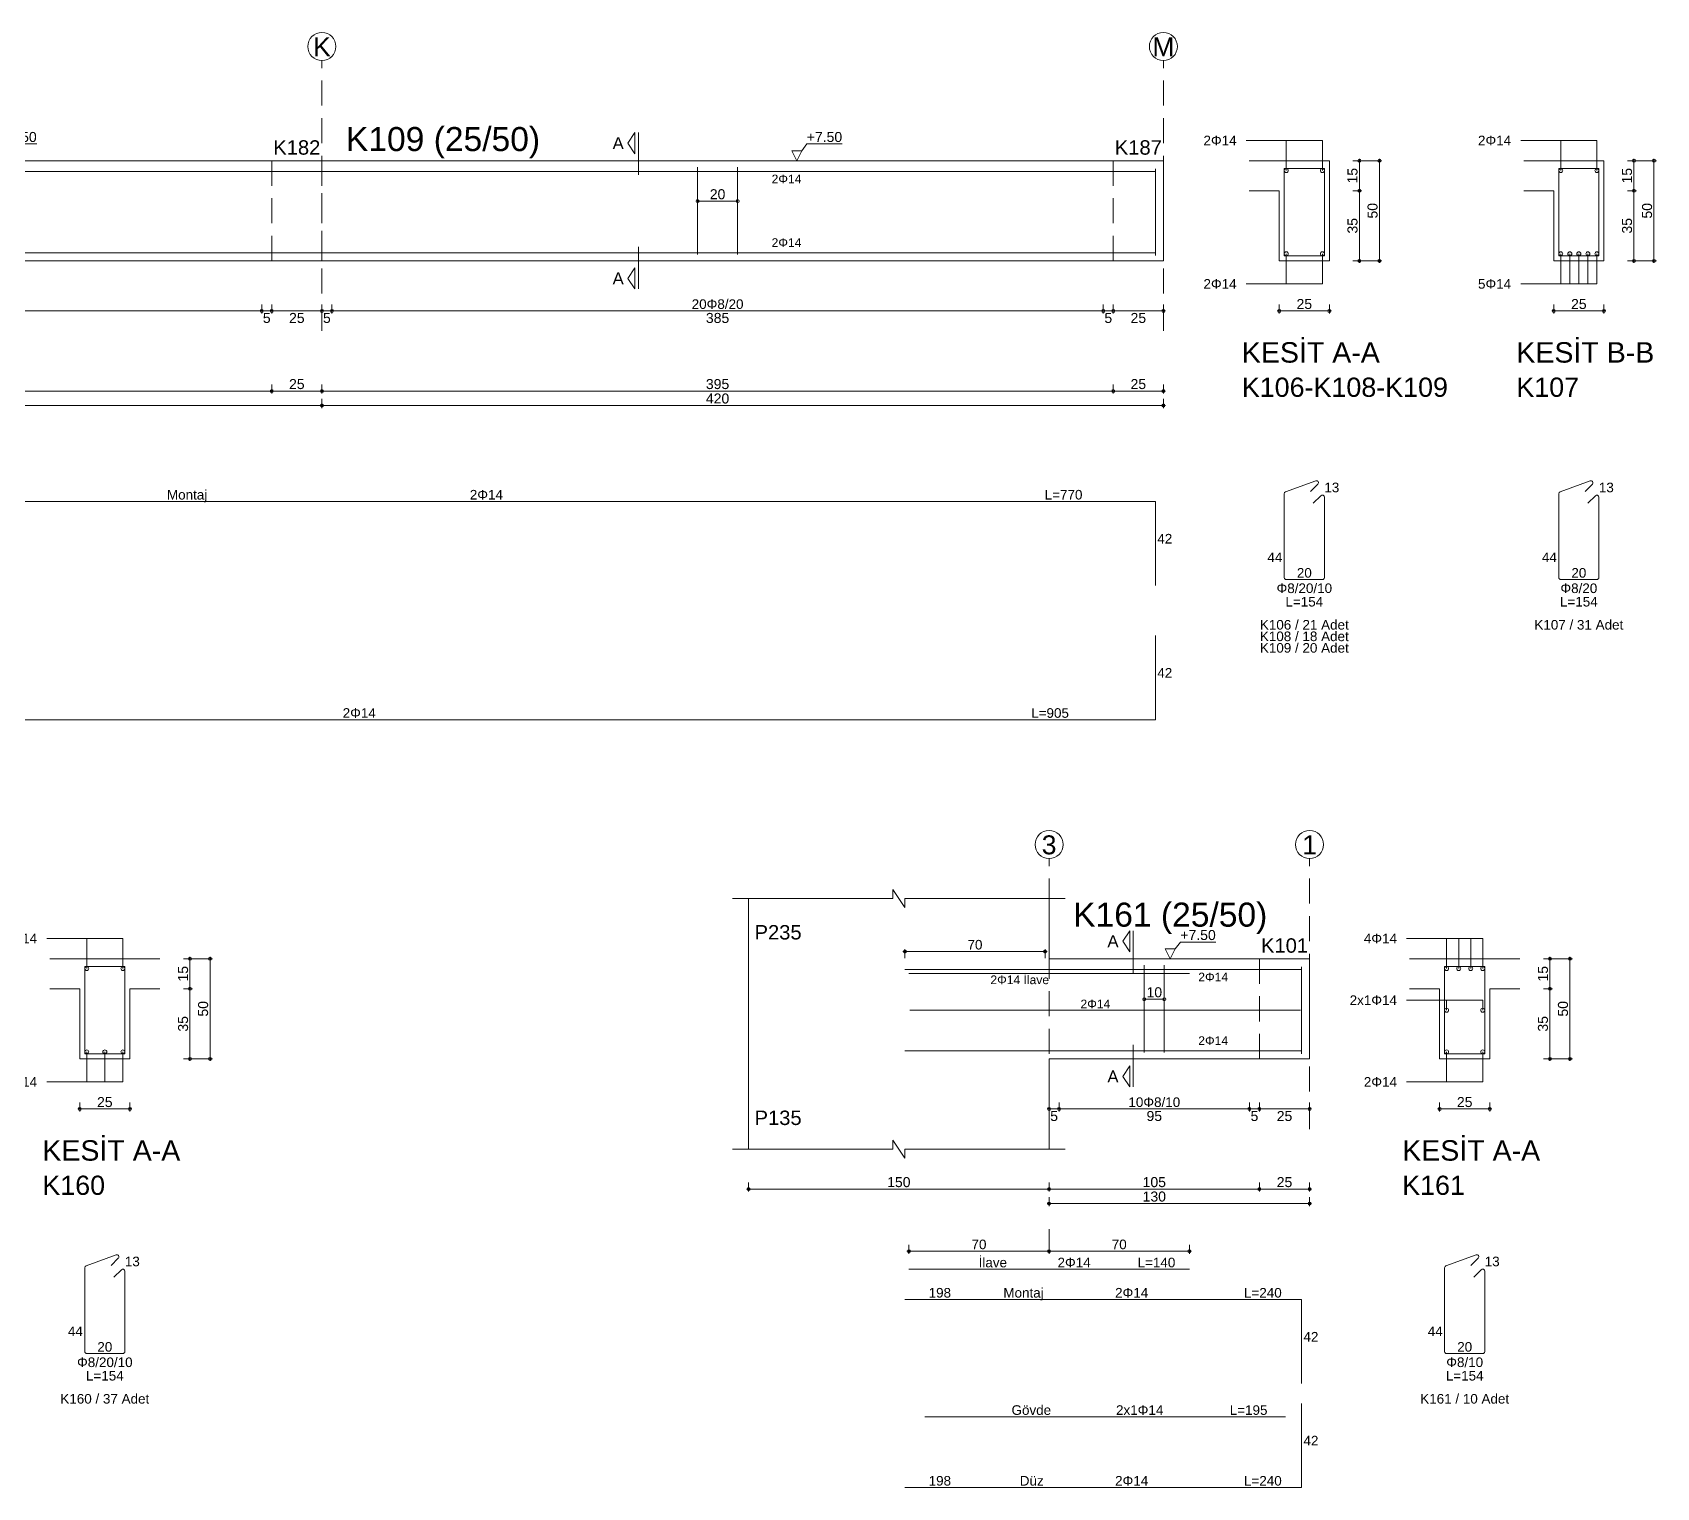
# Model space of a CAD drawing. Header units: millimetres. Extents: x 23801 to 80069, y 9628 to 14137.
# Drawn here: x 49906 to 51122, y 13042 to 14131 of the extents above; entities that cross this region are included whole.
import ezdxf

# ---------------------------------------------------------------- set-up
doc = ezdxf.new("R2010")
doc.units = ezdxf.units.MM
doc.linetypes.add('DASHDOT2', pattern=[12.7, 6.35, -3.175, 0, -3.175])
doc.linetypes.add('DASHED4', pattern=[18.75, 12.5, -6.25])
doc.layers.add('aks', color=251, linetype='DASHDOT2', lineweight=35)
for name, color, linetype in [('Donatı Topl. Uzun. Yazısı', 7, 'Continuous'), ('Donatı Uz. Yazısı', 7, 'Continuous'), ('Donatı Yazısı', 7, 'Continuous'), ('Donatı Çizgisi', 7, 'Continuous'), ('Kiriş', 7, 'Continuous'), ('Standart', 7, 'Continuous'), ('Ölçülendirme', 7, 'Continuous')]:
    doc.layers.add(name, color=color, linetype=linetype)
doc.styles.add('arial_1_18', font='arial.ttf', dxfattribs={"height": 0.2})

# ---------------------------------------------------------------- blocks, each defined once
blk = doc.blocks.new('IDE475Entity7390')
at = {"layer": 'aks', "color": 30, "linetype": 'DASHED4', "lineweight": 5}
for points in [[(3787.61, 2047), (3787.61, 2182)], [(4207.61, 2047), (4207.61, 2182)]]:
    blk.add_lwpolyline(points, dxfattribs=at)
at = {"layer": 'aks', "color": 1, "linetype": 'Continuous', "lineweight": 5}
for centre in [(3787.61, 2189), (4207.61, 2189)]:
    blk.add_circle(centre, 7, dxfattribs=at)
at = {"layer": 'Donatı Çizgisi', "color": 5, "linetype": 'Continuous', "lineweight": 5}
for points in [[(2386.61, 2126.6), (4203.61, 2126.6)], [(3975.11, 2085.2), (3975.11, 2128.8)], [(3995.11, 2085.2), (3995.11, 2128.8)], [(4203.61, 2084.6), (4203.61, 2128)], [(4267.94, 2084.5), (4267.94, 2128.1)], [(4267.94, 2128.1), (4287.94, 2128.1)], [(4287.94, 2084.5), (4287.94, 2128.1)], [(4404.95, 2084.5), (4404.95, 2128.1)], [(4404.95, 2128.1), (4424.95, 2128.1)], [(4424.95, 2084.5), (4424.95, 2128.1)], [(2386.61, 2086), (4203.61, 2086)], [(4267.94, 2084.5), (4287.94, 2084.5)], [(4404.95, 2084.5), (4424.95, 2084.5)], [(4268.61, 1966.74), (4283.62, 1972.21)], [(4281.05, 1966.89), (4284.69, 1970.53)], [(4405.62, 1966.74), (4420.63, 1972.21)], [(4418.06, 1966.89), (4421.7, 1970.53)], [(3475.61, 1961.9), (4203.61, 1961.9)], [(4203.61, 1919.9), (4203.61, 1961.9)], [(4267.94, 1923.92), (4267.94, 1965.79)], [(4282.43, 1960.98), (4286.2, 1964.76)], [(4287.94, 1923.92), (4287.94, 1964.04)], [(4404.95, 1923.92), (4404.95, 1965.79)], [(4419.43, 1960.98), (4423.21, 1964.76)], [(4424.95, 1923.92), (4424.95, 1964.04)], [(4268.96, 1922.9), (4286.92, 1922.9)], [(4405.97, 1922.9), (4423.93, 1922.9)], [(4203.61, 1852.95), (4203.61, 1894.95)], [(3340.61, 1852.95), (4203.61, 1852.95)]]:
    blk.add_lwpolyline(points, dxfattribs=at)
for centre in [(4268.94, 2127.1), (4286.94, 2127.1), (4405.95, 2127.1), (4423.95, 2127.1), (4268.94, 2085.5), (4286.94, 2085.5), (4405.95, 2085.5), (4410.45, 2085.5), (4414.95, 2085.5), (4419.45, 2085.5), (4423.95, 2085.5)]:
    blk.add_circle(centre, 1, dxfattribs=at)
for centre, start, end in [((4283.97, 1971.25), 315, 110), ((4420.98, 1971.25), 315, 110), ((4268.96, 1965.79), 110, 180), ((4286.92, 1964.04), 0, 135), ((4405.97, 1965.79), 110, 180), ((4423.93, 1964.04), 0, 135), ((4268.96, 1923.92), 180, 270), ((4286.92, 1923.92), 270, 0), ((4405.97, 1923.92), 180, 270), ((4423.93, 1923.92), 270, 0)]:
    blk.add_arc(centre, 1.02, start, end, dxfattribs=at)
at = {"layer": 'Kiriş', "color": 1, "linetype": 'Continuous', "lineweight": 5}
for points in [[(2407.61, 2132), (4207.61, 2132)], [(4207.61, 2082), (4207.61, 2132)], [(4250.44, 2132), (4290.44, 2132)], [(4290.44, 2082), (4290.44, 2132)], [(4387.45, 2132), (4427.45, 2132)], [(4427.45, 2082), (4427.45, 2132)], [(4250.44, 2117), (4265.44, 2117)], [(4265.44, 2082), (4265.44, 2117)], [(4387.45, 2117), (4402.45, 2117)], [(4402.45, 2082), (4402.45, 2117)], [(2407.61, 2082), (4207.61, 2082)], [(4265.44, 2082), (4290.44, 2082)], [(4402.45, 2082), (4427.45, 2082)]]:
    blk.add_lwpolyline(points, dxfattribs=at)
at = {"layer": 'Kiriş', "color": 1, "linetype": 'DASHED4', "lineweight": 5}
for points in [[(3762.61, 2082), (3762.61, 2132)], [(3787.61, 2082), (3787.61, 2132)], [(4182.61, 2082), (4182.61, 2132)], [(4207.61, 2082), (4207.61, 2132)]]:
    blk.add_lwpolyline(points, dxfattribs=at)
at = {"layer": 'Ölçülendirme', "color": 1, "linetype": 'Continuous', "lineweight": 5}
for points in [[(3627.61, 2140.33), (3645.28, 2140.33)], [(3940.36, 2140.75), (3943.86, 2146)], [(3943.86, 2135.5), (3940.36, 2140.75)], [(3943.86, 2135.5), (3943.86, 2146)], [(3945.61, 2125), (3945.61, 2146)], [(4027.11, 2137), (4029.61, 2140.33)], [(4029.61, 2140.33), (4047.28, 2140.33)], [(4248.94, 2142.1), (4286.94, 2142.1)], [(4268.94, 2127.1), (4268.94, 2142.1)], [(4286.94, 2127.1), (4286.94, 2142.1)], [(4385.95, 2142.1), (4423.95, 2142.1)], [(4405.95, 2127.1), (4405.95, 2142.1)], [(4423.95, 2127.1), (4423.95, 2142.1)], [(4024.61, 2132), (4022.11, 2137)], [(4022.11, 2137), (4027.11, 2137)], [(4027.11, 2137), (4024.61, 2132)], [(4024.61, 2132), (4024.61, 2132)], [(4302.19, 2132), (4316.69, 2132)], [(4305.44, 2081), (4305.44, 2133)], [(4315.44, 2081), (4315.44, 2133)], [(4439.2, 2132), (4453.7, 2132)], [(4442.45, 2081), (4442.45, 2133)], [(4452.45, 2081), (4452.45, 2133)], [(4302.19, 2117), (4306.69, 2117)], [(4439.2, 2117), (4443.7, 2117)], [(3975.11, 2111.8), (3995.11, 2111.8)], [(3945.61, 2068), (3945.61, 2089)], [(4268.94, 2070.5), (4268.94, 2085.5)], [(4286.94, 2070.5), (4286.94, 2085.5)], [(4405.95, 2070.5), (4405.95, 2085.5)], [(4410.45, 2070.5), (4410.45, 2085.5)], [(4414.95, 2070.5), (4414.95, 2085.5)], [(4419.45, 2070.5), (4419.45, 2085.5)], [(4423.95, 2070.5), (4423.95, 2085.5)], [(3940.36, 2073.25), (3943.86, 2078.5)], [(3943.86, 2068), (3943.86, 2078.5)], [(4302.19, 2082), (4316.69, 2082)], [(4439.2, 2082), (4453.7, 2082)], [(3943.86, 2068), (3940.36, 2073.25)], [(4248.94, 2070.5), (4286.94, 2070.5)], [(4385.95, 2070.5), (4423.95, 2070.5)], [(3757.61, 2055.75), (3757.61, 2060.25)], [(3762.61, 2055.75), (3762.61, 2060.25)], [(3787.61, 2055.75), (3787.61, 2060.25)], [(3792.61, 2055.75), (3792.61, 2060.25)], [(4177.61, 2055.75), (4177.61, 2060.25)], [(4182.61, 2055.75), (4182.61, 2060.25)], [(4207.61, 2055.75), (4207.61, 2060.25)], [(4265.44, 2055.75), (4265.44, 2060.25)], [(4290.44, 2055.75), (4290.44, 2060.25)], [(4402.45, 2055.75), (4402.45, 2060.25)], [(4427.45, 2055.75), (4427.45, 2060.25)], [(2406.61, 2057), (4208.61, 2057)], [(4264.44, 2057), (4291.44, 2057)], [(4401.45, 2057), (4428.45, 2057)], [(3762.61, 2015.75), (3762.61, 2020.25)], [(3787.61, 2015.75), (3787.61, 2020.25)], [(4182.61, 2015.75), (4182.61, 2020.25)], [(4207.61, 2015.75), (4207.61, 2020.25)], [(2381.61, 2017), (4208.61, 2017)], [(3787.61, 2008.55), (3787.61, 2013.05)], [(4207.61, 2008.55), (4207.61, 2013.05)], [(2406.61, 2009.8), (4208.61, 2009.8)]]:
    blk.add_lwpolyline(points, dxfattribs=at)
for centre in [(4305.44, 2132), (4315.44, 2132), (4442.45, 2132), (4452.45, 2132), (4305.44, 2117), (4442.45, 2117), (3975.11, 2111.8), (3995.11, 2111.8), (4305.44, 2082), (4315.44, 2082), (4442.45, 2082), (4452.45, 2082), (3757.61, 2057), (3757.61, 2057), (3762.61, 2057), (3762.61, 2057), (3787.61, 2057), (3787.61, 2057), (3792.61, 2057), (3792.61, 2057), (4177.61, 2057), (4177.61, 2057), (4182.61, 2057), (4182.61, 2057), (4207.61, 2057), (4265.44, 2057), (4290.44, 2057), (4402.45, 2057), (4427.45, 2057), (3762.61, 2017), (3762.61, 2017), (3787.61, 2017), (3787.61, 2017), (3787.61, 2009.8), (3787.61, 2009.8), (4182.61, 2017), (4182.61, 2017), (4207.61, 2017), (4207.61, 2009.8)]:
    blk.add_circle(centre, 0.75, dxfattribs=at)
at = {"layer": 'aks', "color": 1, "linetype": 'Continuous', "lineweight": 5, "style": 'arial_1_18'}
for s, p in [('K', (3783.21, 2184.12)), ('M', (4202.11, 2184.12))]:
    blk.add_text(s, height=9.45, dxfattribs=at).set_placement(p)
at = {"layer": 'Donatı Topl. Uzun. Yazısı', "color": 1, "linetype": 'Continuous', "lineweight": 5, "style": 'arial_1_18'}
for s, p in [('L=770', (4148.37, 1962.86)), ('L=154', (4268.52, 1909.46)), ('L=154', (4405.53, 1909.46)), ('L=905', (4141.62, 1853.91))]:
    blk.add_text(s, height=4.8, dxfattribs=at).set_placement(p)
at = {"layer": 'Donatı Uz. Yazısı', "color": 1, "linetype": 'Continuous', "lineweight": 5, "style": 'arial_1_18'}
for s, p in [('13', (4287.94, 1966.5)), ('13', (4424.95, 1966.5)), ('42', (4204.57, 1940.9)), ('44', (4259.52, 1931.62)), ('44', (4396.53, 1931.62)), ('20', (4274.21, 1923.86)), ('20', (4411.22, 1923.86)), ('42', (4204.57, 1873.95))]:
    blk.add_text(s, height=4.8, dxfattribs=at).set_placement(p)
at = {"layer": 'Donatı Yazısı', "color": 5, "linetype": 'Continuous', "lineweight": 5, "style": 'arial_1_18'}
for s, p in [('2Φ14', (4227.61, 2139.7)), ('2Φ14', (4364.62, 2139.7)), ('2Φ14', (4227.61, 2068.1)), ('5Φ14', (4364.62, 2068.1)), ('2Φ14', (3861.45, 1962.86)), ('Φ8/20/10', (4264.08, 1916.18)), ('Φ8/20', (4405.75, 1916.18)), ('K106 / 21 Adet', (4255.76, 1897.94)), ('K108 / 18 Adet', (4255.76, 1892.18)), ('K107 / 31 Adet', (4392.77, 1897.94)), ('K109 / 20 Adet', (4255.76, 1886.42)), ('2Φ14', (3798, 1853.91))]:
    blk.add_text(s, height=4.8, dxfattribs=at).set_placement(p)
for p in [(4012.07, 2120.72), (4012.07, 2088.96)]:
    blk.add_text('2Φ14', height=4.32, rotation=360, dxfattribs=at).set_placement(p)
at = {"layer": 'Donatı Yazısı', "color": 1, "linetype": 'Continuous', "lineweight": 5, "style": 'arial_1_18'}
blk.add_text('Montaj', height=4.8, dxfattribs=at).set_placement((3710.28, 1962.86))
at = {"layer": 'Kiriş', "color": 1, "linetype": 'Continuous', "lineweight": 5, "style": 'arial_1_18'}
for s, height, p in [('K109 (25/50)', 12, (3799.61, 2136.8)), ('K182', 7.2, (3763.36, 2135)), ('K187', 7.2, (4183.36, 2135)), ('KESİT A-A', 10.2, (4246.74, 2031.2)), ('KESİT B-B', 10.2, (4383.75, 2031.2)), ('K106-K108-K109', 9.6, (4246.74, 2014.12)), ('K107', 9.6, (4383.75, 2014.12))]:
    blk.add_text(s, height=height, dxfattribs=at).set_placement(p)
at = {"layer": 'Ölçülendirme', "color": 1, "linetype": 'Continuous', "lineweight": 5, "style": 'arial_1_18'}
for s, height, p in [('+7.50', 5, (3627.61, 2141.33)), ('A', 5.95, (3932.72, 2137.77)), ('+7.50', 5, (4029.61, 2141.33)), ('A', 5.95, (3932.72, 2070.27)), ('25', 5, (4274.06, 2057.96)), ('25', 5, (4411.07, 2057.96)), ('5', 5, (3758.16, 2051)), ('25', 5, (3771.22, 2051)), ('5', 5, (3788.16, 2051)), ('385', 5, (3979.28, 2051)), ('5', 5, (4178.16, 2051)), ('25', 5, (4191.22, 2051)), ('25', 5, (3771.22, 2018)), ('395', 5, (3979.28, 2018)), ('25', 5, (4191.22, 2018)), ('420', 5, (3979.28, 2010.8))]:
    blk.add_text(s, height=height, dxfattribs=at).set_placement(p)
for s, rotation, p in [('15', 90, (4304.48, 2120.62)), ('15', 90, (4441.49, 2120.62)), ('20', 360, (3981.22, 2112.76)), ('50', 90, (4314.48, 2103.12)), ('50', 90, (4451.49, 2103.12)), ('35', 90, (4304.48, 2095.62)), ('35', 90, (4441.49, 2095.62))]:
    blk.add_text(s, height=5, rotation=rotation, dxfattribs=at).set_placement(p)
at = {"layer": 'Ölçülendirme', "color": 5, "linetype": 'Continuous', "lineweight": 5, "style": 'arial_1_18'}
blk.add_text('20Φ8/20', height=4.8, dxfattribs=at).set_placement((3972.18, 2058))
blk = doc.blocks.new('IDE475Entity7423')
at = {"layer": 'Donatı Çizgisi', "color": 5, "linetype": 'Continuous', "lineweight": 5}
for points in [[(3669.28, 1686.15), (3669.28, 1729.75)], [(3669.28, 1729.75), (3689.28, 1729.75)], [(3689.28, 1686.15), (3689.28, 1729.75)], [(3669.28, 1686.15), (3689.28, 1686.15)], [(3669.95, 1580.39), (3684.95, 1585.86)], [(3682.38, 1580.54), (3686.02, 1584.18)], [(3669.28, 1537.57), (3669.28, 1579.44)], [(3683.76, 1574.63), (3687.54, 1578.41)], [(3689.28, 1537.57), (3689.28, 1577.69)], [(3670.3, 1536.55), (3688.26, 1536.55)]]:
    blk.add_lwpolyline(points, dxfattribs=at)
for centre in [(3670.28, 1728.75), (3688.28, 1728.75), (3670.28, 1687.15), (3679.28, 1687.15), (3688.28, 1687.15)]:
    blk.add_circle(centre, 1, dxfattribs=at)
for centre, start, end in [((3685.3, 1584.9), 315, 110), ((3670.3, 1579.44), 110, 180), ((3688.26, 1577.69), 0, 135), ((3670.3, 1537.57), 180, 270), ((3688.26, 1537.57), 270, 0)]:
    blk.add_arc(centre, 1.02, start, end, dxfattribs=at)
at = {"layer": 'Kiriş', "color": 1, "linetype": 'Continuous', "lineweight": 5}
for points in [[(3651.78, 1733.65), (3706.78, 1733.65)], [(3651.78, 1718.65), (3666.78, 1718.65)], [(3666.78, 1683.65), (3666.78, 1718.65)], [(3691.78, 1718.65), (3706.78, 1718.65)], [(3691.78, 1683.65), (3691.78, 1718.65)], [(3666.78, 1683.65), (3691.78, 1683.65)]]:
    blk.add_lwpolyline(points, dxfattribs=at)
at = {"layer": 'Ölçülendirme', "color": 1, "linetype": 'Continuous', "lineweight": 5}
for points in [[(3650.28, 1743.75), (3688.28, 1743.75)], [(3670.28, 1728.75), (3670.28, 1743.75)], [(3688.28, 1728.75), (3688.28, 1743.75)], [(3721.78, 1682.65), (3721.78, 1734.65)], [(3731.78, 1682.65), (3731.78, 1734.65)], [(3718.53, 1733.65), (3733.03, 1733.65)], [(3718.53, 1718.65), (3723.03, 1718.65)], [(3670.28, 1672.15), (3670.28, 1687.15)], [(3679.28, 1672.15), (3679.28, 1687.15)], [(3688.28, 1672.15), (3688.28, 1687.15)], [(3718.53, 1683.65), (3733.03, 1683.65)], [(3650.28, 1672.15), (3688.28, 1672.15)], [(3666.78, 1657.4), (3666.78, 1661.9)], [(3691.78, 1657.4), (3691.78, 1661.9)], [(3665.78, 1658.65), (3692.78, 1658.65)]]:
    blk.add_lwpolyline(points, dxfattribs=at)
for centre in [(3721.78, 1733.65), (3731.78, 1733.65), (3721.78, 1718.65), (3721.78, 1683.65), (3731.78, 1683.65), (3666.78, 1658.65), (3691.78, 1658.65)]:
    blk.add_circle(centre, 0.75, dxfattribs=at)
at = {"layer": 'Donatı Topl. Uzun. Yazısı', "color": 1, "linetype": 'Continuous', "lineweight": 5, "style": 'arial_1_18'}
blk.add_text('L=154', height=4.8, dxfattribs=at).set_placement((3669.86, 1523.11))
at = {"layer": 'Donatı Uz. Yazısı', "color": 1, "linetype": 'Continuous', "lineweight": 5, "style": 'arial_1_18'}
for s, p in [('13', (3689.28, 1580.15)), ('44', (3660.86, 1545.27)), ('20', (3675.55, 1537.51))]:
    blk.add_text(s, height=4.8, dxfattribs=at).set_placement(p)
at = {"layer": 'Donatı Yazısı', "color": 5, "linetype": 'Continuous', "lineweight": 5, "style": 'arial_1_18'}
for s, p in [('2Φ14', (3628.94, 1741.35)), ('3Φ14', (3628.94, 1669.75)), ('Φ8/20/10', (3665.42, 1529.83)), ('K160 / 37 Adet', (3657.09, 1511.59))]:
    blk.add_text(s, height=4.8, dxfattribs=at).set_placement(p)
at = {"layer": 'Kiriş', "color": 1, "linetype": 'Continuous', "lineweight": 5, "style": 'arial_1_18'}
for s, height, p in [('KESİT A-A', 10.2, (3648.08, 1632.85)), ('K160', 9.6, (3648.08, 1615.77))]:
    blk.add_text(s, height=height, dxfattribs=at).set_placement(p)
at = {"layer": 'Ölçülendirme', "color": 1, "linetype": 'Continuous', "lineweight": 5, "style": 'arial_1_18'}
for s, p in [('15', (3720.82, 1722.27)), ('50', (3730.82, 1704.77)), ('35', (3720.82, 1697.27))]:
    blk.add_text(s, height=5, rotation=90, dxfattribs=at).set_placement(p)
blk.add_text('25', height=5, dxfattribs=at).set_placement((3675.39, 1659.61))
blk = doc.blocks.new('IDE475Entity7424')
at = {"layer": 'aks', "color": 30, "linetype": 'DASHED4', "lineweight": 5}
for points in [[(4150.56, 1648.65), (4150.56, 1783.65)], [(4280.56, 1648.65), (4280.56, 1783.65)], [(4150.56, 1587.65), (4150.56, 1598.65)]]:
    blk.add_lwpolyline(points, dxfattribs=at)
at = {"layer": 'aks', "color": 1, "linetype": 'Continuous', "lineweight": 5}
for centre in [(4150.56, 1790.65), (4280.56, 1790.65)]:
    blk.add_circle(centre, 7, dxfattribs=at)
at = {"layer": 'Donatı Çizgisi', "color": 5, "linetype": 'Continuous', "lineweight": 5}
for points in [[(4078.56, 1728.25), (4276.56, 1728.25)], [(4198.06, 1686.85), (4198.06, 1730.45)], [(4208.06, 1686.85), (4208.06, 1730.45)], [(4276.56, 1686.25), (4276.56, 1729.65)], [(4347.98, 1686.15), (4347.98, 1729.75)], [(4347.98, 1729.75), (4367.98, 1729.75)], [(4367.98, 1686.15), (4367.98, 1729.75)], [(4080.56, 1726.25), (4220.56, 1726.25)], [(4081.06, 1707.95), (4276.06, 1707.95)], [(4078.56, 1687.65), (4276.56, 1687.65)], [(4347.98, 1686.15), (4367.98, 1686.15)], [(4348.65, 1580.39), (4363.66, 1585.86)], [(4361.09, 1580.54), (4364.73, 1584.18)], [(4080.56, 1578.65), (4220.56, 1578.65)], [(4347.98, 1537.57), (4347.98, 1579.44)], [(4362.47, 1574.63), (4366.24, 1578.41)], [(4367.98, 1537.57), (4367.98, 1577.69)], [(4078.56, 1563.55), (4276.56, 1563.55)], [(4276.56, 1521.55), (4276.56, 1563.55)], [(4349, 1536.55), (4366.96, 1536.55)], [(4276.56, 1469.7), (4276.56, 1511.7)], [(4088.56, 1505), (4268.56, 1505)], [(4078.56, 1469.7), (4276.56, 1469.7)]]:
    blk.add_lwpolyline(points, dxfattribs=at)
for centre in [(4348.98, 1728.75), (4354.98, 1728.75), (4360.98, 1728.75), (4366.98, 1728.75), (4348.98, 1707.95), (4366.98, 1707.95), (4348.98, 1687.15), (4366.98, 1687.15)]:
    blk.add_circle(centre, 1, dxfattribs=at)
for centre, start, end in [((4364.01, 1584.9), 315, 110), ((4349, 1579.44), 110, 180), ((4366.96, 1577.69), 0, 135), ((4349, 1537.57), 180, 270), ((4366.96, 1537.57), 270, 0)]:
    blk.add_arc(centre, 1.02, start, end, dxfattribs=at)
at = {"layer": 'Kiriş', "color": 1, "linetype": 'Continuous', "lineweight": 5}
for points in [[(4072.56, 1763.65), (4072.56, 1768.15)], [(4078.56, 1759.15), (4072.56, 1768.15)], [(3992.56, 1763.65), (4072.56, 1763.65)], [(4000.56, 1638.65), (4000.56, 1763.65)], [(4078.56, 1759.15), (4078.56, 1763.65)], [(4078.56, 1763.65), (4158.56, 1763.65)], [(4150.56, 1733.65), (4150.56, 1763.65)], [(4150.56, 1733.65), (4280.56, 1733.65)], [(4280.56, 1683.65), (4280.56, 1733.65)], [(4330.48, 1733.65), (4385.48, 1733.65)], [(4330.48, 1718.65), (4345.48, 1718.65)], [(4345.48, 1683.65), (4345.48, 1718.65)], [(4370.48, 1718.65), (4385.48, 1718.65)], [(4370.48, 1683.65), (4370.48, 1718.65)], [(4150.56, 1683.65), (4280.56, 1683.65)], [(4150.56, 1638.65), (4150.56, 1683.65)], [(4345.48, 1683.65), (4370.48, 1683.65)], [(3992.56, 1638.65), (4072.56, 1638.65)], [(4078.56, 1634.15), (4072.56, 1643.15)], [(4072.56, 1638.65), (4072.56, 1643.15)], [(4078.56, 1638.65), (4158.56, 1638.65)], [(4078.56, 1634.15), (4078.56, 1638.65)]]:
    blk.add_lwpolyline(points, dxfattribs=at)
at = {"layer": 'Kiriş', "color": 1, "linetype": 'DASHED4', "lineweight": 5}
for points in [[(4255.56, 1683.65), (4255.56, 1733.65)], [(4280.56, 1683.65), (4280.56, 1733.65)]]:
    blk.add_lwpolyline(points, dxfattribs=at)
at = {"layer": 'Ölçülendirme', "color": 1, "linetype": 'Continuous', "lineweight": 5}
for points in [[(4187.31, 1742.4), (4190.81, 1747.65)], [(4190.81, 1737.15), (4190.81, 1747.65)], [(4192.56, 1726.65), (4192.56, 1747.65)], [(4328.98, 1743.75), (4366.98, 1743.75)], [(4348.98, 1728.75), (4348.98, 1743.75)], [(4354.98, 1728.75), (4354.98, 1743.75)], [(4360.98, 1728.75), (4360.98, 1743.75)], [(4366.98, 1728.75), (4366.98, 1743.75)], [(4077.56, 1737.25), (4149.56, 1737.25)], [(4078.56, 1734), (4078.56, 1738.5)], [(4148.56, 1734), (4148.56, 1738.5)], [(4190.81, 1737.15), (4187.31, 1742.4)], [(4211.06, 1733.65), (4208.56, 1738.65)], [(4208.56, 1738.65), (4213.56, 1738.65)], [(4213.56, 1738.65), (4211.06, 1733.65)], [(4213.56, 1738.65), (4216.06, 1741.98)], [(4216.06, 1741.98), (4233.74, 1741.98)], [(4400.48, 1682.65), (4400.48, 1734.65)], [(4410.48, 1682.65), (4410.48, 1734.65)], [(4211.06, 1733.65), (4211.06, 1733.65)], [(4397.23, 1733.65), (4411.73, 1733.65)], [(4397.23, 1718.65), (4401.73, 1718.65)], [(4198.06, 1713.45), (4208.06, 1713.45)], [(4328.98, 1712.95), (4366.98, 1712.95)], [(4348.98, 1707.95), (4348.98, 1712.95)], [(4366.98, 1707.95), (4366.98, 1712.95)], [(4192.56, 1669.65), (4192.56, 1690.65)], [(4348.98, 1672.15), (4348.98, 1687.15)], [(4366.98, 1672.15), (4366.98, 1687.15)], [(4187.31, 1674.9), (4190.81, 1680.15)], [(4190.81, 1669.65), (4190.81, 1680.15)], [(4397.23, 1683.65), (4411.73, 1683.65)], [(4190.81, 1669.65), (4187.31, 1674.9)], [(4328.98, 1672.15), (4366.98, 1672.15)], [(4150.56, 1657.4), (4150.56, 1661.9)], [(4155.56, 1657.4), (4155.56, 1661.9)], [(4250.56, 1657.4), (4250.56, 1661.9)], [(4255.56, 1657.4), (4255.56, 1661.9)], [(4280.56, 1657.4), (4280.56, 1661.9)], [(4345.48, 1657.4), (4345.48, 1661.9)], [(4370.48, 1657.4), (4370.48, 1661.9)], [(4149.56, 1658.65), (4281.56, 1658.65)], [(4344.48, 1658.65), (4371.48, 1658.65)], [(4000.56, 1617.4), (4000.56, 1621.9)], [(4150.56, 1617.4), (4150.56, 1621.9)], [(4255.56, 1617.4), (4255.56, 1621.9)], [(4280.56, 1617.4), (4280.56, 1621.9)], [(3999.56, 1618.65), (4281.56, 1618.65)], [(4150.56, 1610.2), (4150.56, 1614.7)], [(4280.56, 1610.2), (4280.56, 1614.7)], [(4149.56, 1611.45), (4281.56, 1611.45)], [(4080.56, 1586.4), (4080.56, 1590.9)], [(4150.56, 1586.4), (4150.56, 1590.9)], [(4150.56, 1586.4), (4150.56, 1590.9)], [(4220.56, 1586.4), (4220.56, 1590.9)], [(4079.56, 1587.65), (4151.56, 1587.65)], [(4149.56, 1587.65), (4221.56, 1587.65)]]:
    blk.add_lwpolyline(points, dxfattribs=at)
for centre in [(4078.56, 1737.25), (4148.56, 1737.25), (4400.48, 1733.65), (4410.48, 1733.65), (4400.48, 1718.65), (4198.06, 1713.45), (4208.06, 1713.45), (4400.48, 1683.65), (4410.48, 1683.65), (4150.56, 1658.65), (4155.56, 1658.65), (4155.56, 1658.65), (4250.56, 1658.65), (4250.56, 1658.65), (4255.56, 1658.65), (4255.56, 1658.65), (4280.56, 1658.65), (4345.48, 1658.65), (4370.48, 1658.65), (4000.56, 1618.65), (4150.56, 1618.65), (4150.56, 1618.65), (4255.56, 1618.65), (4255.56, 1618.65), (4280.56, 1618.65), (4150.56, 1611.45), (4280.56, 1611.45), (4080.56, 1587.65), (4150.56, 1587.65), (4150.56, 1587.65), (4220.56, 1587.65)]:
    blk.add_circle(centre, 0.75, dxfattribs=at)
at = {"layer": 'aks', "color": 1, "linetype": 'Continuous', "lineweight": 5, "style": 'arial_1_18'}
for s, p in [('3', (4146.89, 1785.77)), ('1', (4276.89, 1785.77))]:
    blk.add_text(s, height=9.45, dxfattribs=at).set_placement(p)
at = {"layer": 'Donatı Topl. Uzun. Yazısı', "color": 1, "linetype": 'Continuous', "lineweight": 5, "style": 'arial_1_18'}
for s, p in [('L=140', (4194.73, 1579.61)), ('L=240', (4247.83, 1564.51)), ('L=154', (4348.57, 1523.11)), ('L=195', (4240.73, 1505.96)), ('L=240', (4247.83, 1470.66))]:
    blk.add_text(s, height=4.8, dxfattribs=at).set_placement(p)
at = {"layer": 'Donatı Uz. Yazısı', "color": 1, "linetype": 'Continuous', "lineweight": 5, "style": 'arial_1_18'}
for s, p in [('13', (4367.98, 1580.15)), ('198', (4090.44, 1564.51)), ('44', (4339.56, 1545.27)), ('42', (4277.52, 1542.55)), ('20', (4354.25, 1537.51)), ('42', (4277.52, 1490.7)), ('198', (4090.44, 1470.66))]:
    blk.add_text(s, height=4.8, dxfattribs=at).set_placement(p)
at = {"layer": 'Donatı Yazısı', "color": 5, "linetype": 'Continuous', "lineweight": 5, "style": 'arial_1_18'}
for s, height, p in [('4Φ14', 4.8, (4307.65, 1741.35)), ('2Φ14 İlave', 4.32, (4121.25, 1720.97)), ('2x1Φ14', 4.8, (4300.56, 1710.55)), ('2Φ14', 4.8, (4307.65, 1669.75)), ('2Φ14', 4.8, (4154.76, 1579.61)), ('2Φ14', 4.8, (4183.5, 1564.51)), ('Φ8/10', 4.8, (4348.78, 1529.83)), ('K161 / 10 Adet', 4.8, (4335.8, 1511.59)), ('2x1Φ14', 4.8, (4183.96, 1505.96)), ('2Φ14', 4.8, (4183.5, 1470.66))]:
    blk.add_text(s, height=height, dxfattribs=at).set_placement(p)
for p in [(4225.02, 1722.37), (4166.22, 1708.91), (4225.02, 1690.61)]:
    blk.add_text('2Φ14', height=4.32, rotation=360, dxfattribs=at).set_placement(p)
at = {"layer": 'Donatı Yazısı', "color": 1, "linetype": 'Continuous', "lineweight": 5, "style": 'arial_1_18'}
for s, p in [('İlave', (4115.4, 1579.61)), ('Montaj', (4127.74, 1564.51)), ('Gövde', (4131.81, 1505.96)), ('Düz', (4135.94, 1470.66))]:
    blk.add_text(s, height=4.8, dxfattribs=at).set_placement(p)
at = {"layer": 'Kiriş', "color": 1, "linetype": 'Continuous', "lineweight": 5, "style": 'arial_1_18'}
for s, height, p in [('K161 (25/50)', 12, (4162.56, 1749.65)), ('P235', 7.2, (4003.56, 1743.25)), ('K101', 7.2, (4256.32, 1736.65)), ('P135', 7.2, (4003.56, 1650.65)), ('KESİT A-A', 10.2, (4326.78, 1632.85)), ('K161', 9.6, (4326.78, 1615.77))]:
    blk.add_text(s, height=height, dxfattribs=at).set_placement(p)
at = {"layer": 'Ölçülendirme', "color": 1, "linetype": 'Continuous', "lineweight": 5, "style": 'arial_1_18'}
for s, height, p in [('70', 4.8, (4109.83, 1738.25)), ('A', 5.95, (4179.67, 1739.42)), ('+7.50', 5, (4216.06, 1742.98)), ('A', 5.95, (4179.67, 1671.92)), ('25', 5, (4354.1, 1659.61)), ('5', 5, (4151.12, 1652.65)), ('95', 5, (4199.18, 1652.65)), ('5', 5, (4251.12, 1652.65)), ('25', 5, (4264.18, 1652.65)), ('150', 5, (4069.74, 1619.65)), ('105', 5, (4197.24, 1619.65)), ('25', 5, (4264.18, 1619.65)), ('130', 5, (4197.24, 1612.45))]:
    blk.add_text(s, height=height, dxfattribs=at).set_placement(p)
for s, rotation, p in [('15', 90, (4399.52, 1722.27)), ('10', 360, (4199.18, 1714.41)), ('50', 90, (4409.52, 1704.77)), ('35', 90, (4399.52, 1697.27))]:
    blk.add_text(s, height=5, rotation=rotation, dxfattribs=at).set_placement(p)
at = {"layer": 'Ölçülendirme', "color": 5, "linetype": 'Continuous', "lineweight": 5, "style": 'arial_1_18'}
for s, p in [('10Φ8/10', (4190.14, 1659.65)), ('70', (4111.83, 1588.65)), ('70', (4181.83, 1588.65))]:
    blk.add_text(s, height=4.8, dxfattribs=at).set_placement(p)

msp = doc.modelspace()

# ---------------------------------------------------------------- block references
at = {"layer": 'Standart', "xscale": 1.5, "yscale": 1.5, "zscale": 1.5}
for name in ['IDE475Entity7390', 'IDE475Entity7423', 'IDE475Entity7424']:
    msp.add_blockref(name, (44441.7, 10837.3), dxfattribs=at)

doc.saveas('drawing.dxf')
